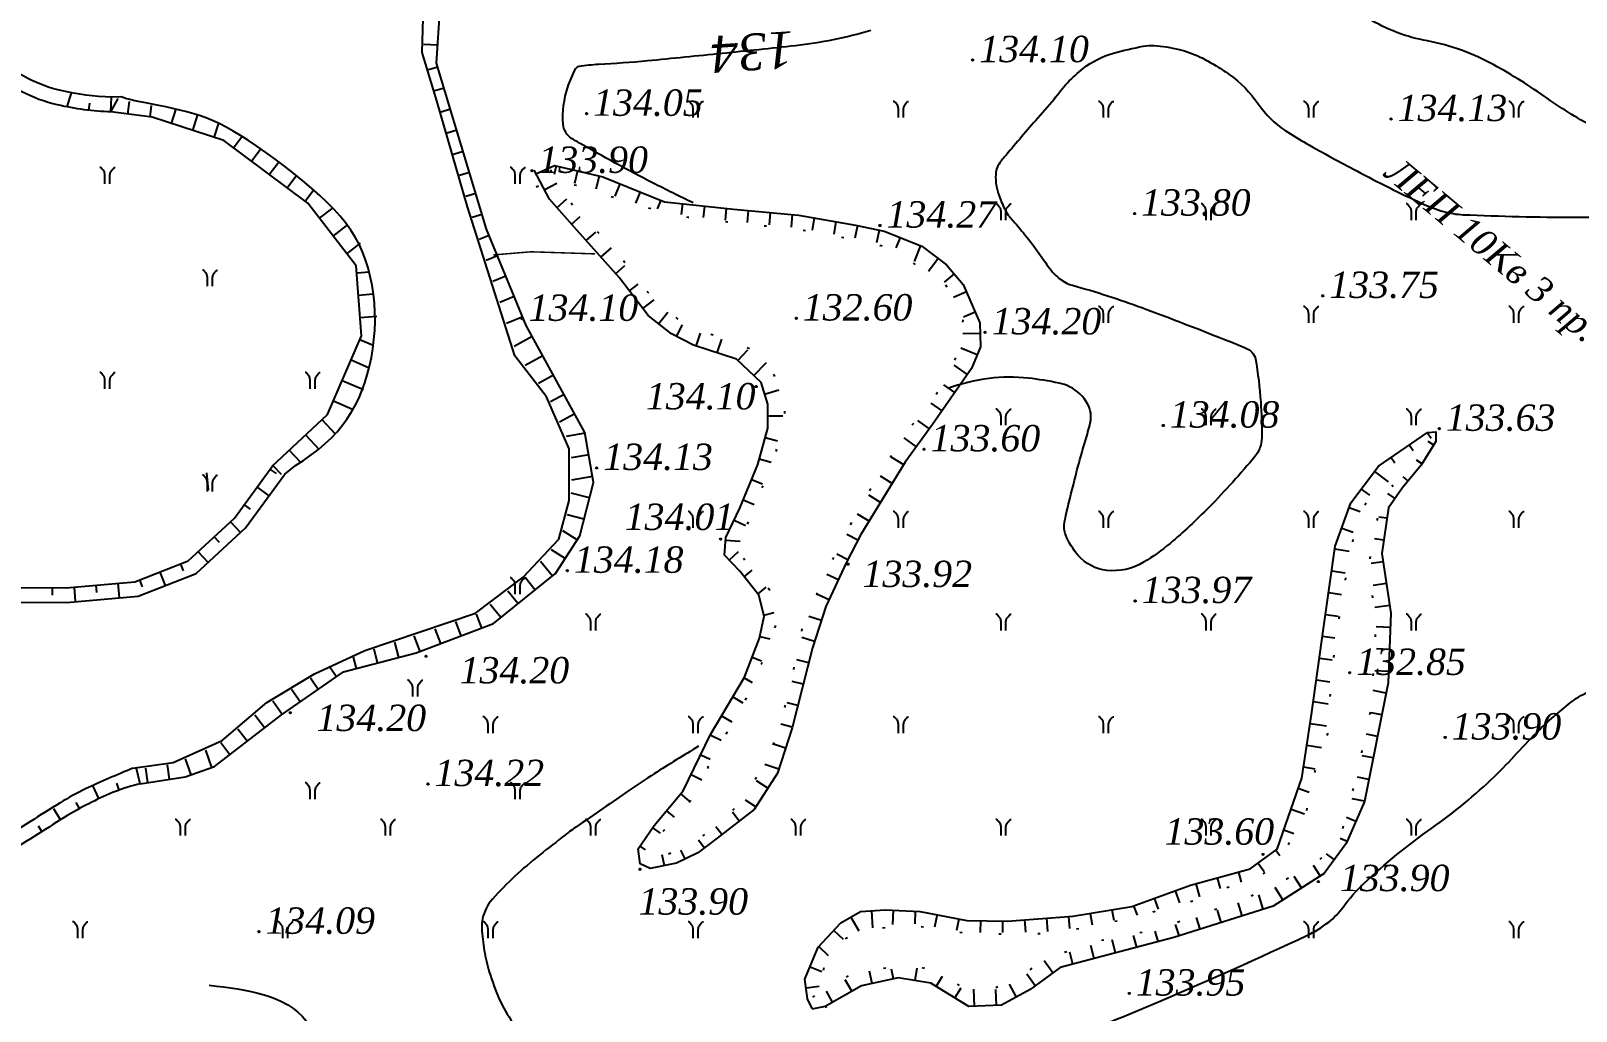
# Model space of a CAD drawing. Header units: millimetres. Extents: x 1400 to 7029, y -1119 to 1612.
# Drawn here: x 3256.3 to 3319.6, y 1489.8 to 1529.9 of the extents above; entities that cross this region are included whole.
import ezdxf
from ezdxf.enums import TextEntityAlignment as Align

# ---------------------------------------------------------------- set-up
doc = ezdxf.new("R2010")
doc.units = ezdxf.units.MM
doc.linetypes.add('ADOT1', pattern=[1.6, 0.1, -1.5])
doc.layers.add('00_Північ', color=7, linetype='Continuous')
doc.layers.add('01_Північ', color=7, linetype='Continuous')
doc.styles.add('grad', font='timesi.ttf')
doc.styles.add('universw', font='timesi.ttf', dxfattribs={"oblique": 10})

# ---------------------------------------------------------------- blocks, each defined once
blk = doc.blocks.new('403')
at = {"color": 0, "linetype": 'Continuous'}
for p, q in [((-0.45, 1.11), (-0.52, 1.11)), ((-0.38, 1.02), (-0.45, 1.11)), ((0.38, 1.02), (0.45, 1.11)), ((0.45, 1.11), (0.52, 1.11)), ((-0.31, 0.94), (-0.38, 1.02)), ((-0.21, 0.81), (-0.31, 0.94)), ((-0.17, 0.59), (-0.21, 0.81)), ((-0.17, 0), (-0.17, 0.59)), ((0.17, 0.59), (0.21, 0.81)), ((0.17, 0), (0.17, 0.59)), ((0.21, 0.81), (0.31, 0.94)), ((0.31, 0.94), (0.38, 1.02))]:
    blk.add_line(p, q, dxfattribs=at)

msp = doc.modelspace()

# ---------------------------------------------------------------- linework, layer by layer
at = {"layer": '00_Північ', "linetype": 'Continuous'}
for p, q in [((3257.8014, 1526.8209), (3257.9788, 1527.3979)), ((3265.5777, 1511.2561), (3266.0617, 1510.9015)), ((3264.4818, 1509.8327), (3264.8903, 1509.3932)), ((3263.1635, 1508.6071), (3263.572, 1508.1676)), ((3261.5962, 1507.7784), (3261.8141, 1507.2193)), ((3258.081, 1507.1628), (3258.1323, 1506.565)), ((3259.8744, 1507.3168), (3259.9257, 1506.719)), ((3259.1019, 1498.5009), (3258.8457, 1499.0324)), ((3257.5275, 1497.6312), (3257.2493, 1498.0769))]:
    msp.add_line(p, q, dxfattribs=at)
at = {"layer": '00_Північ', "color": 250, "linetype": 'Continuous'}
for p, q in [((3256.9278, 1527.0348), (3256.9379, 1527.0668)), ((3258.6907, 1526.6841), (3258.725, 1526.9821)), ((3259.5879, 1526.6159), (3259.6104, 1527.2155)), ((3266.1095, 1511.9822), (3266.3515, 1511.8049)), ((3265.0458, 1510.5301), (3265.2879, 1510.3528)), ((3263.8226, 1509.2199), (3264.0269, 1509.0001)), ((3262.4347, 1508.1052), (3262.5437, 1507.8257)), ((3257.1822, 1507.1356), (3257.1817, 1506.8356)), ((3258.9777, 1507.2398), (3259.0033, 1506.9409)), ((3260.7576, 1507.4515), (3260.8666, 1507.172)), ((3260.7931, 1499.1077), (3260.6255, 1499.7934)), ((3259.9316, 1498.8486), (3259.8285, 1499.1361)), ((3258.2997, 1498.0932), (3258.1677, 1498.3347)), ((3256.7657, 1497.152), (3256.6227, 1497.3775))]:
    msp.add_line(p, q, dxfattribs=at)
at = {"layer": '00_Північ', "color": 5, "linetype": 'Continuous', "flags": 128}
for points in [[(3259.6104, 1527.2155, -0.0469755), (3257.5433, 1527.4886, -0.0648831), (3256.1938, 1527.9886, -0.0026147), (3255.3915, 1528.4161, -0.0032531), (3254.7532, 1528.766, -0.0200729), (3253.8235, 1529.3335, 0.0045098), (3251.9347, 1530.6165, -0.0144974)], [(3260.4947, 1499.7416, 0.0157697), (3258.5528, 1498.8953, 0.0281924), (3257.5117, 1498.3281, 0.0028383), (3256.2764, 1497.552, -0.0028847), (3255.0608, 1496.7885, -0.0128241), (3254.1187, 1496.2372, -0.0072823), (3252.4221, 1495.334)]]:
    msp.add_lwpolyline(points, format="xyb", dxfattribs=at)
at = {"layer": '00_Північ', "linetype": 'Continuous', "flags": 128}
for points in [[(3259.5879, 1526.6159, -0.0469755), (3257.4093, 1526.9038, -0.0648831), (3255.9144, 1527.4576, -0.0026147), (3255.1066, 1527.8881, -0.0032531), (3254.4614, 1528.2417, -0.0200729), (3253.4905, 1528.8344, -0.0144974), (3252.2064, 1529.7456)], [(3260.7931, 1499.1077, 0.0619755), (3258.8097, 1498.3531, 0.0281924), (3257.828, 1497.8182, 0.0028383), (3256.5984, 1497.0457, -0.0028847), (3255.377, 1496.2785, -0.0128241), (3254.4083, 1495.7117, -0.005504), (3253.1168, 1495.0182, -0.0072823)]]:
    msp.add_lwpolyline(points, format="xyb", dxfattribs=at)
msp.add_lwpolyline([(3249.0946, 1507.4581), (3253.1071, 1507.1424), (3257.7529, 1507.1346), (3260.5639, 1507.376), (3262.76, 1508.232), (3264.6486, 1509.9877), (3266.2261, 1512.1414)], dxfattribs=at)
at = {"layer": '00_Північ', "color": 5, "linetype": 'Continuous', "flags": 128}
msp.add_lwpolyline([(3249.026, 1507.1661), (3253.083, 1506.5425), (3257.7781, 1506.5345), (3260.7013, 1506.7856), (3263.0846, 1507.7145), (3265.0989, 1509.5871), (3266.7102, 1511.7868)], dxfattribs=at)
at = {"layer": '01_Північ', "color": 250, "linetype": 'Continuous'}
for p, q in [((3272.9738, 1529.3456), (3272.4068, 1529.3818)), ((3272.9774, 1528.4533), (3272.5948, 1528.3381)), ((3273.2372, 1527.5903), (3272.854, 1527.475)), ((3259.5879, 1526.6159), (3259.8834, 1527.1729)), ((3260.2903, 1526.5243), (3260.3581, 1527.0446)), ((3261.1979, 1526.406), (3261.2595, 1526.8788)), ((3262.0715, 1526.1371), (3262.2533, 1526.6967)), ((3273.4969, 1526.7273), (3273.1092, 1526.6107)), ((3262.942, 1525.8544), (3263.1547, 1526.5092)), ((3263.8125, 1525.5716), (3263.9911, 1526.1215)), ((3273.7566, 1525.8644), (3273.3609, 1525.7453)), ((3265.3428, 1524.5984), (3265.7026, 1525.0818)), ((3274.0163, 1525.0014), (3273.6127, 1524.88)), ((3266.0771, 1524.052), (3266.4352, 1524.5331)), ((3274.276, 1524.1385), (3273.8645, 1524.0146)), ((3266.8113, 1523.5055), (3267.1677, 1523.9844)), ((3267.5455, 1522.959), (3267.9003, 1523.4357)), ((3274.5358, 1523.2755), (3274.1162, 1523.1493)), ((3268.1307, 1522.2608), (3268.6842, 1522.6881)), ((3274.7955, 1522.4126), (3274.3789, 1522.2872)), ((3268.6899, 1521.5363), (3269.2493, 1521.968)), ((3275.0806, 1521.5587), (3274.6669, 1521.3887)), ((3269.2492, 1520.8117), (3269.8143, 1521.2479)), ((3275.4232, 1520.7251), (3274.9486, 1520.5301)), ((3269.6558, 1520.0285), (3270.1816, 1520.069)), ((3275.7657, 1519.8916), (3275.2302, 1519.6715)), ((3269.726, 1519.1159), (3270.3279, 1519.1623)), ((3276.1083, 1519.058), (3275.5119, 1518.8129)), ((3269.7963, 1518.2034), (3270.4742, 1518.2555)), ((3276.4508, 1518.2245), (3275.7935, 1517.9543)), ((3269.7885, 1517.3038), (3270.3319, 1517.0691)), ((3276.8452, 1517.4157), (3276.1081, 1517.0113)), ((3269.4255, 1516.4636), (3270.134, 1516.1575)), ((3277.2787, 1516.6256), (3276.5556, 1516.2288)), ((3277.7122, 1515.8355), (3277.0989, 1515.499)), ((3269.0625, 1515.6234), (3269.9361, 1515.246)), ((3268.6994, 1514.7832), (3269.4851, 1514.4438)), ((3278.1457, 1515.0455), (3277.5906, 1514.7409)), ((3268.2319, 1514.0166), (3268.7929, 1513.4166)), ((3278.5792, 1514.2554), (3277.96, 1513.9156)), ((3267.5633, 1513.3916), (3268.1237, 1512.7921)), ((3279.0028, 1513.4618), (3278.2246, 1513.3276)), ((3266.8947, 1512.7665), (3267.3409, 1512.2893)), ((3266.2261, 1512.1414), (3266.558, 1511.7864)), ((3279.156, 1512.5738), (3278.4304, 1512.4486)), ((3279.3092, 1511.6857), (3278.4457, 1511.5367)), ((3279.185, 1510.809), (3278.4333, 1511.0031)), ((3278.9597, 1509.9364), (3278.275, 1510.1132)), ((3278.6755, 1509.0894), (3278.096, 1509.4584)), ((3278.1915, 1508.3292), (3277.6269, 1508.6887)), ((3277.6668, 1507.6055), (3277.1853, 1508.2036)), ((3276.2629, 1506.4752), (3275.8413, 1506.9989)), ((3276.9648, 1507.0403), (3276.5534, 1507.5513)), ((3275.5609, 1505.91), (3275.1229, 1506.454)), ((3273.9357, 1505.1667), (3273.7155, 1505.7499)), ((3274.7788, 1505.4851), (3274.5654, 1506.0504)), ((3272.2495, 1504.5301), (3272.0096, 1505.1655)), ((3273.0926, 1504.8484), (3272.8626, 1505.4577)), ((3270.5116, 1504.0559), (3270.364, 1504.6194)), ((3271.3834, 1504.2841), (3271.2213, 1504.9032)), ((3268.8209, 1503.4844), (3268.5681, 1503.8487)), ((3269.6397, 1503.8277), (3269.5197, 1504.2861)), ((3268.0805, 1502.9706), (3267.7597, 1503.4328)), ((3267.3402, 1502.4567), (3266.9885, 1502.9634)), ((3265.8846, 1501.3946), (3265.4817, 1501.9187)), ((3266.5998, 1501.9429), (3266.2174, 1502.4939)), ((3265.1702, 1500.8454), (3264.7921, 1501.3372)), ((3264.4557, 1500.2961), (3264.0848, 1500.7785)), ((3262.8751, 1499.477), (3262.647, 1500.1239)), ((3263.725, 1499.7768), (3263.4747, 1500.4863)), ((3261.1056, 1499.1557), (3261.0143, 1499.7496)), ((3261.9963, 1499.2927), (3261.906, 1499.88))]:
    msp.add_line(p, q, dxfattribs=at)
at = {"layer": '01_Північ', "color": 32, "linetype": 'Continuous'}
for p, q in [((3277.8161, 1524.4047), (3277.735, 1524.0585)), ((3278.6966, 1524.1984), (3278.577, 1523.6878)), ((3277.336, 1523.4328), (3277.8485, 1523.7009)), ((3279.5772, 1523.9922), (3279.4514, 1523.4552)), ((3280.4233, 1523.6769), (3280.219, 1523.169)), ((3277.8486, 1522.6962), (3278.2529, 1523.0577)), ((3281.2624, 1523.3395), (3281.0753, 1522.8744)), ((3282.1014, 1523.002), (3281.9598, 1522.6497)), ((3282.9897, 1522.861), (3282.9421, 1522.4225)), ((3278.4514, 1522.022), (3278.8019, 1522.3353)), ((3283.8888, 1522.7634), (3283.8374, 1522.29)), ((3284.7879, 1522.6657), (3284.7362, 1522.1894)), ((3285.688, 1522.5773), (3285.6426, 1522.0889)), ((3286.5885, 1522.4936), (3286.5418, 1521.9918)), ((3287.489, 1522.4099), (3287.4411, 1521.8946)), ((3288.383, 1522.2764), (3288.2963, 1521.7694)), ((3279.0528, 1521.3465), (3279.4456, 1521.6953)), ((3289.2744, 1522.124), (3289.186, 1521.607)), ((3290.1653, 1521.9683), (3290.0558, 1521.4479)), ((3291.0503, 1521.782), (3290.939, 1521.2531)), ((3279.6532, 1520.6702), (3280.0881, 1521.0563)), ((3291.9002, 1521.4799), (3291.7318, 1521.0586)), ((3292.74, 1521.1441), (3292.477, 1520.4863)), ((3280.2537, 1519.9938), (3280.6363, 1520.3335)), ((3293.468, 1520.6106), (3293.0707, 1520.0858)), ((3294.1164, 1519.988), (3293.708, 1519.6421)), ((3280.8177, 1519.2874), (3281.1772, 1519.565)), ((3294.6169, 1519.2457), (3294.0934, 1519.0197)), ((3281.3705, 1518.5716), (3281.8275, 1518.9246)), ((3282.0158, 1517.9467), (3282.3902, 1518.415)), ((3294.9753, 1518.4153), (3294.494, 1518.2076)), ((3282.7471, 1517.4205), (3282.9957, 1517.9033)), ((3283.5591, 1517.0256), (3283.7322, 1517.5615)), ((3284.4198, 1516.7477), (3284.6021, 1517.3123)), ((3295.1751, 1517.5496), (3294.4673, 1517.5275)), ((3285.2625, 1516.4396), (3285.673, 1516.8737)), ((3295.0574, 1516.6724), (3294.3882, 1516.9494)), ((3285.9197, 1515.8182), (3286.427, 1516.3548)), ((3294.6563, 1515.8669), (3294.1121, 1516.2465)), ((3286.3566, 1515.0607), (3286.9366, 1515.2365)), ((3294.1389, 1515.1251), (3293.6875, 1515.4399)), ((3293.6215, 1514.3834), (3293.1777, 1514.6929)), ((3286.4819, 1514.1748), (3287.1063, 1514.1748)), ((3293.1015, 1513.6434), (3292.6274, 1513.985)), ((3313.4993, 1513.4823), (3313.6516, 1513.2593)), ((3286.3768, 1513.2845), (3286.8842, 1513.146)), ((3292.5728, 1512.9096), (3292.071, 1513.2712)), ((3312.7546, 1512.9736), (3312.9069, 1512.7507)), ((3313.7503, 1512.9783), (3313.5209, 1513.1207)), ((3286.1387, 1512.412), (3286.624, 1512.2796)), ((3292.0515, 1512.1709), (3291.5682, 1512.4681)), ((3312.0098, 1512.465), (3312.1621, 1512.2421)), ((3313.2745, 1512.2122), (3313.0451, 1512.3546)), ((3263.5073, 1511.8439), (3263.5774, 1511.1255)), ((3285.8223, 1511.5663), (3286.2641, 1511.3837)), ((3291.5778, 1511.4005), (3291.0953, 1511.6973)), ((3311.3271, 1511.8914), (3311.8866, 1511.4683)), ((3312.7101, 1511.5095), (3312.5016, 1511.681)), ((3291.1041, 1510.6301), (3290.6223, 1510.9264)), ((3310.7832, 1511.1719), (3311.1178, 1510.919)), ((3312.1667, 1510.7905), (3311.873, 1510.9986)), ((3285.4768, 1510.7305), (3285.9242, 1510.5456)), ((3290.6303, 1509.8597), (3290.1585, 1510.1499)), ((3310.2915, 1510.4243), (3310.7443, 1510.2619)), ((3285.105, 1509.9064), (3285.5797, 1509.6797)), ((3309.987, 1509.5754), (3310.4569, 1509.4069)), ((3311.8348, 1509.9791), (3311.4976, 1510.0273)), ((3284.7576, 1509.079), (3285.3483, 1509.0352)), ((3290.1745, 1509.0792), (3289.7237, 1509.3109)), ((3311.7072, 1509.0863), (3311.3319, 1509.14)), ((3284.911, 1508.2563), (3285.2881, 1508.6179)), ((3289.7612, 1508.2748), (3289.3118, 1508.5057)), ((3309.7057, 1508.7208), (3310.2946, 1508.6366)), ((3285.5183, 1507.5871), (3285.8474, 1507.8523)), ((3289.3756, 1507.4568), (3288.9035, 1507.6767)), ((3309.5781, 1507.828), (3310.13, 1507.7491)), ((3311.6804, 1508.194), (3311.1959, 1508.1209)), ((3286.0859, 1506.883), (3286.4216, 1507.1536)), ((3311.8149, 1507.3022), (3311.2671, 1507.2196)), ((3288.9938, 1506.637), (3288.5423, 1506.8472)), ((3309.4505, 1506.9352), (3309.9808, 1506.8594)), ((3311.9493, 1506.4104), (3311.3384, 1506.3183)), ((3286.3294, 1506.0175), (3286.7491, 1506.1225)), ((3288.681, 1505.79), (3288.1631, 1505.9572)), ((3309.3229, 1506.0424), (3309.8331, 1505.9695)), ((3286.1658, 1505.1333), (3286.5651, 1505.0485)), ((3288.4032, 1504.9293), (3287.8755, 1505.0997)), ((3309.1966, 1505.1495), (3309.7078, 1505.0781)), ((3311.9729, 1505.5126), (3311.39, 1505.5362)), ((3311.9364, 1504.6115), (3311.4021, 1504.6331)), ((3285.8474, 1504.2877), (3286.2258, 1504.14)), ((3288.1631, 1504.0578), (3287.6778, 1504.1822)), ((3309.072, 1504.2563), (3309.5944, 1504.1834)), ((3285.5153, 1503.4468), (3285.8435, 1503.252)), ((3287.9385, 1503.1817), (3287.4885, 1503.2971)), ((3308.9473, 1503.3631), (3309.5036, 1503.2854)), ((3311.8999, 1503.7104), (3311.339, 1503.7331)), ((3285.0538, 1502.669), (3285.4631, 1502.4261)), ((3311.7969, 1502.8171), (3311.2755, 1502.9203)), ((3287.714, 1502.3056), (3287.2822, 1502.4163)), ((3308.8227, 1502.4699), (3309.4274, 1502.3855)), ((3311.6218, 1501.9324), (3311.1899, 1502.0179)), ((3284.5923, 1501.8912), (3285.0087, 1501.6441)), ((3287.4894, 1501.4295), (3287.0177, 1501.5504)), ((3308.6929, 1501.5774), (3309.363, 1501.4743)), ((3284.1324, 1501.1126), (3284.5755, 1500.8987)), ((3287.2132, 1500.5684), (3286.7574, 1500.716)), ((3308.5557, 1500.6861), (3309.154, 1500.594)), ((3311.4467, 1501.0477), (3311.0023, 1501.1357)), ((3283.7393, 1500.2981), (3284.1267, 1500.1111)), ((3311.2716, 1500.163), (3310.8148, 1500.2535)), ((3283.3462, 1499.4836), (3283.7914, 1499.2687)), ((3286.9346, 1499.708), (3286.3679, 1499.8914)), ((3308.4184, 1499.7947), (3308.8767, 1499.7242)), ((3286.4881, 1498.9266), (3286.018, 1499.226)), ((3308.2052, 1498.9222), (3308.6454, 1498.7703)), ((3311.0965, 1499.2783), (3310.6273, 1499.3712)), ((3282.9173, 1498.6923), (3283.2501, 1498.4117)), ((3286.0024, 1498.1638), (3285.5726, 1498.4374)), ((3310.9214, 1498.3937), (3310.4055, 1498.4958)), ((3282.3344, 1498.0008), (3282.6495, 1497.7352)), ((3285.319, 1497.5819), (3285.0429, 1497.9417)), ((3307.9111, 1498.0696), (3308.4625, 1497.8794)), ((3310.5632, 1497.5664), (3310.184, 1497.7324)), ((3281.7608, 1497.3022), (3282.0753, 1497.0864)), ((3284.6016, 1497.0313), (3284.3638, 1497.3411)), ((3307.617, 1497.2171), (3308.024, 1497.0767)), ((3310.2016, 1496.7402), (3309.9251, 1496.8613)), ((3281.2491, 1496.5564), (3281.4718, 1496.4037)), ((3283.1047, 1496.028), (3282.9244, 1496.3888)), ((3283.8817, 1496.4837), (3283.6478, 1496.7923)), ((3307.2909, 1496.3882), (3307.4536, 1496.1644)), ((3309.6809, 1496.0062), (3309.366, 1496.239)), ((3282.2518, 1495.7517), (3282.1614, 1496.204)), ((3306.5614, 1495.858), (3306.8112, 1495.5143)), ((3309.0965, 1495.3325), (3308.8258, 1495.7551)), ((3304.0135, 1495.0151), (3304.1593, 1494.4829)), ((3304.8834, 1495.2533), (3305.0039, 1494.8132)), ((3305.7532, 1495.4915), (3305.8662, 1495.0788)), ((3308.3371, 1494.846), (3308.0414, 1495.3077)), ((3302.3116, 1494.4195), (3302.4715, 1493.9766)), ((3303.1599, 1494.7257), (3303.3397, 1494.2276)), ((3306.7712, 1493.9738), (3306.5865, 1494.559)), ((3307.5778, 1494.3595), (3307.257, 1494.8602)), ((3290.7253, 1493.9115), (3290.7717, 1493.215)), ((3291.6255, 1493.933), (3291.5983, 1493.3471)), ((3292.5264, 1493.8911), (3292.5023, 1493.3712)), ((3293.4153, 1493.7485), (3293.3165, 1493.2361)), ((3299.6881, 1493.801), (3299.7663, 1493.3361)), ((3300.5774, 1493.9506), (3300.6502, 1493.5178)), ((3301.4633, 1494.1134), (3301.6033, 1493.7255)), ((3305.0511, 1493.4309), (3304.8949, 1493.9258)), ((3305.9112, 1493.7024), (3305.7419, 1494.2387)), ((3289.1857, 1493.0995), (3289.5726, 1492.7381)), ((3289.8867, 1493.6515), (3290.2157, 1493.0873)), ((3294.3008, 1493.5777), (3294.2079, 1493.096)), ((3295.1965, 1493.503), (3295.1867, 1493.0108)), ((3296.0982, 1493.485), (3296.0888, 1493.0168)), ((3296.9981, 1493.5331), (3297.0358, 1493.0297)), ((3297.8974, 1493.6005), (3297.9381, 1493.0571)), ((3298.7967, 1493.6679), (3298.8335, 1493.1768)), ((3302.4622, 1492.6471), (3302.3497, 1493.0728)), ((3303.3311, 1492.8881), (3303.1851, 1493.3505)), ((3304.1911, 1493.1595), (3304.04, 1493.6382)), ((3288.5701, 1492.4403), (3288.9632, 1492.0733)), ((3299.8464, 1491.956), (3299.7068, 1492.4841)), ((3300.7183, 1492.1864), (3300.5798, 1492.7108)), ((3301.5903, 1492.4167), (3301.4648, 1492.8916)), ((3298.162, 1491.3712), (3297.8024, 1491.8581)), ((3298.9745, 1491.7256), (3298.8468, 1492.2087)), ((3288.2157, 1491.6137), (3288.6944, 1491.4172)), ((3290.753, 1490.9316), (3290.6461, 1491.4307)), ((3291.6348, 1491.1205), (3291.5499, 1491.5173)), ((3292.5235, 1491.0494), (3292.6036, 1491.5504)), ((3293.3789, 1490.8126), (3293.6358, 1491.2268)), ((3297.4366, 1490.8353), (3297.0852, 1491.3111)), ((3288.0521, 1490.7556), (3288.5882, 1490.8227)), ((3289.139, 1490.1619), (3288.8835, 1490.6093)), ((3289.9222, 1490.6092), (3289.6505, 1491.0849)), ((3294.1452, 1490.3372), (3294.4037, 1490.7539)), ((3294.9466, 1489.9945), (3294.9185, 1490.6967)), ((3295.8477, 1490.0305), (3295.8215, 1490.6856)), ((3296.6641, 1490.3735), (3296.3782, 1490.8979))]:
    msp.add_line(p, q, dxfattribs=at)
at = {"layer": '01_Північ', "color": 250, "linetype": 'Continuous', "flags": 128}
for points in [[(3260.7931, 1499.1077), (3262.6276, 1499.3897), (3263.8271, 1499.8128), (3266.5789, 1501.9284), (3269.1191, 1503.6914), (3272.0825, 1504.4671), (3275.2577, 1505.6659), (3277.7978, 1507.7109), (3278.7856, 1509.2623), (3279.3501, 1511.4484), (3278.9973, 1513.4934), (3276.5983, 1517.8656), (3274.9754, 1521.8146), (3272.9274, 1528.6195), (3273.1391, 1531.9338), (3276.8081, 1539.6909), (3283.5818, 1547.73), (3289.8806, 1554.954), (3294.1847, 1560.8071), (3297.5034, 1565.119)], [(3266.1875, 1512.1052), (3268.4606, 1514.2305), (3269.8539, 1517.4551), (3269.6339, 1520.3133), (3267.654, 1522.8783), (3264.2076, 1525.4433), (3261.2745, 1526.396), (3259.5879, 1526.6159)]]:
    msp.add_lwpolyline(points, dxfattribs=at)
at = {"layer": '01_Північ', "color": 30}
for points in [[(3320.4014, 1525.9381, -0.0305419), (3318.4021, 1527.1742, 0.0277629), (3316.2106, 1528.546, 0.0796577), (3313.4925, 1529.5221, -0.0889425), (3311.071, 1530.4426, -0.0440819), (3310.0719, 1531.1692, 0.0253103), (3308.3826, 1532.4973, 0.0401274), (3306.8645, 1533.3979, 0.0276656), (3304.5081, 1534.3939)], [(3283.4256, 1522.8939, -0.0065275), (3281.7712, 1523.7138, -0.0069535), (3280.2393, 1524.525, -0.0033174), (3278.7746, 1525.3396, -0.0147472), (3278.4519, 1525.5347, -0.235099), (3278.1085, 1526.113, -0.0988676), (3278.2964, 1527.6318, -0.0448747), (3278.6253, 1528.3887, -0.2310301), (3278.7627, 1528.4862, -0.0279756), (3279.56, 1528.5719, 0.0111766), (3281.5605, 1528.7192, 0.0015733), (3284.6197, 1529.0231, 0.0016019), (3287.6223, 1529.3406, 0.046151), (3290.6991, 1529.9668, 0.1211852)], [(3298.2089, 1527.1259, -0.0771092), (3299.3993, 1528.3942, -0.0972511), (3300.6337, 1529.0201, -0.0218196), (3301.8556, 1529.3085, -0.0625461), (3302.2942, 1529.3362, -0.0458078), (3303.3317, 1529.1759, -0.0525541), (3304.1919, 1528.8621, -0.0213284), (3304.772, 1528.547, -0.0194463), (3305.3779, 1528.1508, -0.0878612), (3306.5671, 1526.9429, 0.0964237), (3307.671, 1525.8591, 0.0170006), (3308.5431, 1525.3244, 0.0074261), (3310.5966, 1524.1995, 0.012469), (3313.2784, 1522.8663, 0.0399901), (3314.1548, 1522.54, 0.0581833), (3314.962, 1522.4095, 0.0103747), (3319.5316, 1522.3029, 0.010631), (3322.3099, 1522.3549, 0.0250478)], [(3298.2089, 1527.1259, 0.0021633), (3297.4469, 1526.2577, 0.0025178), (3296.7992, 1525.5057, 0.0008542), (3296.1755, 1524.7716, 0.0034783), (3296.0239, 1524.59, 0.1610299), (3295.8177, 1524.0571, 0.1022428), (3295.9535, 1523.1811, 0.0265825), (3296.2132, 1522.5848, 0.0582522), (3296.3763, 1522.3358, 0.0048009), (3296.5282, 1522.1578, -0.0027023), (3296.7992, 1521.8427, -0.0297894), (3297.9167, 1520.3588, 0.0738972), (3298.4203, 1519.7999, 0.1055942), (3298.9624, 1519.5181, -0.0213829), (3301.8034, 1518.6024, -0.007783), (3306.0036, 1516.9728, -0.0955141), (3306.3143, 1516.7709, -0.1596819), (3306.4545, 1516.5064, -0.0260465), (3306.6667, 1514.7281, -0.0166684), (3306.7124, 1513.3579, -0.0582674), (3306.6667, 1512.9671, -0.1160698), (3306.4453, 1512.5246, -0.0200828), (3304.5522, 1510.4312, -0.0239659), (3302.9539, 1508.9495, -0.0393781), (3301.8739, 1508.177, -0.1631756), (3300.3698, 1507.8428, -0.1914759), (3299.1956, 1508.4588, -0.0777835), (3298.6823, 1509.2886, -0.1509718), (3298.6318, 1509.7972, -0.0093328), (3298.8034, 1510.5672, -0.0045922), (3299.1956, 1512.1218, -0.0102438), (3299.4902, 1513.1587, 0.0147076), (3299.689, 1513.8828, 0.1917682), (3299.5783, 1514.6659, 0.1476345), (3298.8432, 1515.3621, 0.0650469), (3298.4138, 1515.5117, 0.0230552), (3297.1516, 1515.7143, 0.0600668), (3295.546, 1515.7032, 0.0548944), (3293.839, 1515.2917)], [(3298.4242, 1488.5052, 0.0047523), (3302.5816, 1490.2257, 0.0091386), (3308.5537, 1492.8938, 0.0569595), (3309.45, 1493.4461, 0.0685233), (3310.0423, 1494.0595, -0.0454187), (3310.8901, 1495.0225, -0.0370929), (3313.6736, 1497.2918, 0.0400573), (3316.2392, 1499.4089, 0.016571), (3317.1606, 1500.3636, -0.0164085), (3318.0908, 1501.328, -0.0292166), (3319.4297, 1502.484, -0.0622739), (3320.1481, 1502.9044, -0.0480898)], [(3283.6542, 1500.6435, 0.0054959), (3281.8289, 1499.5146, 0.0099715), (3280.8425, 1498.8615, 0.0004861), (3278.6289, 1497.3284, 0.0041885), (3278.3737, 1497.1481, 0.0093234), (3278.2019, 1497.0196, 0.001482), (3277.1393, 1496.1885, 0.0435068), (3275.2088, 1494.3769, 0.13163), (3274.8076, 1493.5841, 0.0649124), (3274.7775, 1493.1936, 0.0276191), (3274.8762, 1492.2818, 0.0345192), (3275.0845, 1491.4007, 0.0264825), (3275.4934, 1490.2942, 0.1201632), (3276.8181, 1488.5378, 0.1449112)]]:
    msp.add_lwpolyline(points, format="xyb", dxfattribs=at)
at = {"layer": '01_Північ', "color": 5, "flags": 128}
msp.add_lwpolyline([(3260.4947, 1499.7416), (3262.1417, 1499.981), (3264.148, 1500.8788), (3265.9746, 1502.4351), (3267.9211, 1503.6023), (3269.9873, 1504.56), (3274.5168, 1506.0945), (3276.4632, 1507.561), (3277.9305, 1509.1172), (3278.3498, 1510.7034), (3278.3498, 1512.8282), (3277.4215, 1514.9531), (3276.1338, 1516.6291), (3274.1886, 1522.7246), (3272.9309, 1527.0641), (3272.3332, 1529.055), (3272.423, 1531.8682)], dxfattribs=at)
at = {"layer": '01_Північ', "color": 5}
msp.add_lwpolyline([(3266.7102, 1511.7868), (3267.1514, 1512.1434), (3267.4771, 1512.3505), (3267.7898, 1512.5696), (3268.0861, 1512.798), (3268.3629, 1513.0335), (3268.6174, 1513.2742), (3268.8504, 1513.5208), (3269.063, 1513.7745), (3269.2566, 1514.0366), (3269.4324, 1514.3085), (3269.5917, 1514.5914), (3269.7358, 1514.8866), (3269.8661, 1515.1955), (3269.9834, 1515.5186), (3270.0876, 1515.8548), (3270.178, 1516.2022), (3270.2541, 1516.5589), (3270.3153, 1516.923), (3270.3611, 1517.2927), (3270.3908, 1517.6661), (3270.4038, 1518.0414), (3270.3998, 1518.4167), (3270.3786, 1518.7901), (3270.3402, 1519.1598), (3270.2847, 1519.5239), (3270.2119, 1519.8806), (3270.122, 1520.228), (3270.0148, 1520.5642), (3269.8905, 1520.8874), (3269.7488, 1521.1965), (3269.5882, 1521.4937), (3269.4074, 1521.782), (3269.2046, 1522.0645), (3268.9784, 1522.3441), (3268.727, 1522.6239), (3268.4491, 1522.9068), (3268.1429, 1523.1959), (3267.8083, 1523.4928), (3267.451, 1523.7944), (3267.078, 1524.0959), (3266.6962, 1524.3929), (3266.3127, 1524.6807), (3265.9344, 1524.9547), (3265.5685, 1525.2105), (3265.222, 1525.4433), (3264.8998, 1525.6499), (3264.5993, 1525.8315), (3264.3156, 1525.9908), (3264.0441, 1526.1304), (3263.7801, 1526.2528), (3263.5188, 1526.3605), (3263.2555, 1526.4563), (3262.9855, 1526.5426), (3262.7055, 1526.6217), (3262.4183, 1526.6945), (3262.1283, 1526.7616), (3261.8397, 1526.8235), (3261.5569, 1526.8809), (3261.284, 1526.9342), (3261.0255, 1526.9841), (3260.7856, 1527.0312), (3260.5675, 1527.0764), (3260.3699, 1527.1224), (3260.1903, 1527.1725), (3260.0264, 1527.2297), (3259.6104, 1527.2155)], dxfattribs=at)
at = {"layer": '01_Північ', "color": 250, "linetype": 'Continuous'}
msp.add_lwpolyline([(3264.6086, 1525.1449), (3264.9701, 1525.6305)], dxfattribs=at)
at = {"layer": '01_Північ', "color": 32, "linetype": 'ADOT1', "flags": 128}
for points in [[(3276.9983, 1523.5553), (3277.732, 1523.7725), (3279.0092, 1523.5553), (3280.8298, 1522.8763), (3283.2211, 1522.306), (3285.6395, 1522.0344), (3287.8677, 1521.79), (3290.2318, 1521.3555), (3291.7535, 1521.0024), (3292.2155, 1520.5679), (3293.7644, 1519.5359), (3294.4709, 1518.1237), (3294.2807, 1516.7386), (3293.4927, 1515.1906), (3291.9981, 1513.2896), (3290.1761, 1510.3191), (3288.9261, 1507.8748), (3287.8935, 1505.4849), (3287.2949, 1502.6237), (3286.6699, 1500.614), (3285.583, 1498.5229), (3284.5232, 1497.518), (3283.3548, 1496.6218), (3282.4037, 1496.2144), (3281.8874, 1496.2959), (3281.8602, 1496.5132), (3282.1048, 1497.0563), (3283.6808, 1498.8216), (3284.1428, 1500.0437), (3285.5286, 1502.4336), (3286.2352, 1504.036), (3286.833, 1505.6383), (3286.7497, 1506.7478), (3286.2543, 1507.4905), (3285.5873, 1508.1952), (3285.3015, 1508.7094), (3285.7017, 1509.8521), (3286.7497, 1512.4421), (3287.1703, 1513.9588), (3287.1893, 1514.7206), (3286.9416, 1515.4252), (3286.4652, 1516.4536), (3285.8364, 1516.8726), (3284.6711, 1517.3613), (3283.2692, 1517.7572), (3282.7816, 1518.1532), (3281.2883, 1519.4933), (3280.2522, 1520.9857), (3278.6065, 1522.6), (3277.2656, 1524.7625)], [(3288.883, 1489.9317), (3288.6282, 1490.9048), (3288.8649, 1491.8774), (3289.7066, 1492.7974), (3290.3378, 1493.0602), (3292.1262, 1493.3756), (3294.0199, 1493.0602), (3295.0719, 1492.9551), (3297.8335, 1492.9814), (3299.3326, 1493.1916), (3301.463, 1493.6385), (3303.9979, 1494.352), (3305.1026, 1494.7988), (3306.4965, 1495.2194), (3307.2329, 1495.7714), (3308.4977, 1497.7218), (3308.8133, 1499.3778), (3309.4194, 1501.1726), (3309.5246, 1502.8549), (3309.6824, 1504.4846), (3309.8928, 1505.9829), (3310.1821, 1507.6915), (3310.499, 1509.3576), (3310.8409, 1510.3828), (3311.3932, 1511.2765), (3311.9981, 1511.4342), (3312.1033, 1511.2239), (3311.7614, 1510.961), (3311.4458, 1509.9885), (3311.1302, 1508.2799), (3311.3665, 1504.9588), (3311.1561, 1502.0937), (3310.5326, 1499.1828), (3309.9063, 1496.8876), (3309.0204, 1495.9286), (3307.0022, 1494.7926), (3305.0713, 1494.0464), (3302.334, 1493.1191), (3300.107, 1492.6786), (3297.7641, 1491.9135), (3296.6738, 1491.0788), (3295.7459, 1490.7311), (3294.4236, 1490.8006), (3293.5344, 1491.3537), (3292.6761, 1491.6087), (3291.0058, 1491.5392), (3290.0315, 1491.4001), (3288.9413, 1490.7045), (3287.7118, 1490.0554)]]:
    msp.add_lwpolyline(points, dxfattribs=at)
at = {"layer": '01_Північ', "color": 32, "linetype": 'Continuous', "flags": 128}
for points in [[(3276.9845, 1524.0804), (3277.7547, 1524.4191), (3279.7265, 1523.9572), (3282.2528, 1522.9411), (3285.0872, 1522.6332), (3287.7367, 1522.3869), (3290.0782, 1521.9866), (3291.2489, 1521.7402), (3292.7893, 1521.1244), (3293.806, 1520.3547), (3294.4838, 1519.5541), (3295.1616, 1517.9837), (3295.1924, 1516.9984), (3294.8227, 1516.1055), (3293.2241, 1513.8137), (3292.115, 1512.2741), (3290.2973, 1509.3182), (3289.7119, 1508.1789), (3288.8656, 1506.3617), (3288.3221, 1504.6779), (3287.4797, 1501.3918), (3286.8819, 1499.5451), (3285.9308, 1498.0514), (3284.4091, 1496.8836), (3283.6211, 1496.2861), (3282.7515, 1495.8516), (3281.6646, 1495.6343), (3281.257, 1495.8244), (3281.1754, 1496.449), (3281.8276, 1497.3996), (3283.0273, 1498.8228), (3284.1414, 1501.1312), (3285.5272, 1503.4668), (3286.1522, 1505.0691), (3286.3424, 1505.9653), (3286.125, 1506.8344), (3285.337, 1507.8121), (3284.712, 1508.4639), (3284.7664, 1509.1971), (3285.337, 1510.3921), (3286.0743, 1512.1761), (3286.4819, 1513.6698), (3286.4819, 1514.6475), (3286.2101, 1515.5437), (3285.2047, 1516.4942), (3283.4384, 1517.0645), (3282.5417, 1517.5262), (3281.5906, 1518.2866), (3280.395, 1519.8346), (3278.6831, 1521.7629), (3277.5418, 1523.0393), (3276.9168, 1524.2342)], [(3288.309, 1489.9046), (3288.1083, 1490.3057), (3288.008, 1491.1079), (3288.5431, 1492.4114), (3289.4795, 1493.4141), (3290.2821, 1493.882), (3291.2853, 1493.9488), (3292.7234, 1493.882), (3294.6296, 1493.5143), (3296.3017, 1493.4809), (3298.977, 1493.6815), (3301.3917, 1494.0875), (3303.7995, 1494.9565), (3306.2408, 1495.625), (3307.3444, 1496.4271), (3308.3477, 1499.3349), (3308.749, 1501.9419), (3309.2543, 1505.5624), (3309.7225, 1508.8379), (3310.3579, 1510.6093), (3311.4949, 1512.1133), (3313.5014, 1513.4837), (3313.8359, 1513.5171), (3313.8359, 1513.116), (3313.2339, 1512.1468), (3312.4647, 1511.2109), (3311.8962, 1510.4088), (3311.6287, 1508.5371), (3311.9965, 1506.0972), (3311.8809, 1503.2415), (3310.9182, 1498.3773), (3310.1694, 1496.6668), (3309.2602, 1495.4374), (3307.1744, 1494.101), (3303.1096, 1492.8182), (3298.4565, 1491.5888), (3297.2264, 1490.6801), (3296.0498, 1490.0386), (3294.7127, 1489.9852), (3293.1617, 1490.9473), (3291.8246, 1491.1611), (3290.327, 1490.8404), (3288.8295, 1489.9852), (3288.2947, 1489.8783)]]:
    msp.add_lwpolyline(points, dxfattribs=at)
at = {"layer": '01_Північ', "color": 30, "const_width": 0.06}
msp.add_lwpolyline([(3279.4047, 1520.8042), (3276.7897, 1520.8899), (3275.2463, 1520.7613)], dxfattribs=at)
at = {"layer": '01_Північ', "color": 7}
for centre in [(3294.8766, 1528.7406, 40.23), (3279.066, 1526.5435, 40.215), (3312.0066, 1526.3271, 40.239), (3276.8259, 1524.2073, 40.17), (3301.5009, 1522.4562, 40.14), (3291.0793, 1521.9664, 40.281), (3309.2083, 1519.0861, 40.125), (3287.6524, 1518.1629, 40.209), (3295.3849, 1517.5938, 40.26), (3286.0098, 1515.3729, 40.23), (3302.6766, 1513.7765, 40.224), (3313.9773, 1513.6458, 40.089), (3292.8849, 1512.8049, 39.99), (3284.5514, 1509.1264, 40.203), (3289.7676, 1508.1, 40.176), (3301.5277, 1506.592, 40.191), (3310.3123, 1503.6508, 40.209), (3314.2198, 1501.0035, 40.17), (3272.5728, 1499.0984, 40.266), (3306.7643, 1496.2135, 40.08), (3281.2514, 1495.6037, 40.17), (3309.0276, 1495.1046, 40.17), (3265.6497, 1493.051, 40.227), (3301.2827, 1490.521, 40.185)]:
    msp.add_circle(centre, 0.03, dxfattribs=at)
at = {"layer": '01_Північ', "color": 250}
for centre in [(3276.4264, 1518.1491, 40.23), (3279.482, 1512.0414, 40.239), (3278.2799, 1507.8323, 40.254), (3272.4975, 1504.3306, 40.26), (3266.9331, 1502.0134, 40.26)]:
    msp.add_circle(centre, 0.03, dxfattribs=at)
at = {"layer": '01_Північ', "color": 30}
msp.add_spline([(3263.6195, 1490.8635), (3267.5855, 1489.3999), (3268.1957, 1488.0583), (3268.3177, 1484.8263), (3268.5008, 1484.0946), (3271.6126, 1482.631), (3278.5684, 1483.8506), (3280.826, 1485.3142), (3284.1208, 1485.3142), (3286.3174, 1484.8873), (3286.8665, 1481.7773), (3291.3207, 1476.3499), (3301.3273, 1469.9469)], degree=3, dxfattribs=at)

# ---------------------------------------------------------------- block references
at = {"layer": '01_Північ', "color": 7, "xscale": 0.6, "yscale": 0.6, "zscale": 0.6}
for p in [(3283.5367, 1526.3841), (3291.9367, 1526.3841), (3300.3367, 1526.3841), (3308.7367, 1526.3841), (3317.1367, 1526.3841), (3259.4496, 1523.677), (3276.2496, 1523.677), (3296.1367, 1522.1841), (3304.5367, 1522.1841), (3312.9367, 1522.1841), (3263.6496, 1519.477), (3300.3367, 1517.9841), (3308.7367, 1517.9841), (3317.1367, 1517.9841), (3259.4496, 1515.277), (3296.1367, 1513.7841), (3304.5367, 1513.7841), (3312.9367, 1513.7841), (3263.6496, 1511.077), (3283.5367, 1509.5841), (3291.9367, 1509.5841), (3300.3367, 1509.5841), (3308.7367, 1509.5841), (3317.1367, 1509.5841), (3279.3367, 1505.3841), (3296.1367, 1505.3841), (3304.5367, 1505.3841), (3312.9367, 1505.3841), (3275.1367, 1501.1841), (3283.5367, 1501.1841), (3291.9367, 1501.1841), (3300.3367, 1501.1841), (3317.1367, 1501.1841), (3267.8496, 1498.477), (3276.2496, 1498.477), (3262.5367, 1496.9841), (3270.9367, 1496.9841), (3279.3367, 1496.9841), (3287.7367, 1496.9841), (3296.1367, 1496.9841), (3304.5367, 1496.9841), (3312.9367, 1496.9841), (3258.3367, 1492.7841), (3266.7367, 1492.7841), (3275.1367, 1492.7841), (3283.5367, 1492.7841), (3308.7367, 1492.7841), (3317.1367, 1492.7841)]:
    msp.add_blockref('403', p, dxfattribs=at)
at = {"layer": '01_Північ', "color": 250, "xscale": 0.6, "yscale": 0.6, "zscale": 0.6}
for p in [(3267.8496, 1515.277), (3276.2496, 1506.877), (3272.0496, 1502.677)]:
    msp.add_blockref('403', p, dxfattribs=at)

# ---------------------------------------------------------------- texts
at = {"layer": '01_Північ', "color": 30, "style": 'grad'}
msp.add_text('134', height=1.5, rotation=183.619573, dxfattribs=at).set_placement((3285.8502, 1529.073), align=Align.MIDDLE)
at = {"layer": '01_Північ', "color": 7, "style": 'universw'}
for s, p in [('134.10', (3295.1452, 1528.6539, 40.23)), ('134.05', (3279.3346, 1526.4568, 40.215)), ('134.13', (3312.2751, 1526.2404, 40.239)), ('133.90', (3277.0944, 1524.1206, 40.17)), ('133.80', (3301.7694, 1522.3695, 40.14)), ('134.27', (3291.3478, 1521.8797, 40.281)), ('133.75', (3309.4769, 1518.9994, 40.125)), ('134.10', (3276.6949, 1518.0624, 40.23)), ('132.60', (3287.9209, 1518.0762, 40.209)), ('134.20', (3295.6534, 1517.5072, 40.26)), ('134.10', (3281.4964, 1514.4351, 40.23)), ('134.08', (3302.9451, 1513.6899, 40.224)), ('133.63', (3314.2458, 1513.5591, 40.089)), ('133.60', (3293.1534, 1512.7182, 39.99)), ('134.13', (3279.7505, 1511.9547, 40.239)), ('134.01', (3280.6276, 1509.498, 40.203)), ('134.18', (3278.5484, 1507.7457, 40.254)), ('133.92', (3290.3636, 1507.1622, 40.176)), ('133.97', (3301.7962, 1506.5053, 40.191)), ('132.85', (3310.5808, 1503.5641, 40.209)), ('134.20', (3273.868, 1503.216, 40.26)), ('134.20', (3268.0097, 1501.2659, 40.26)), ('133.90', (3314.4883, 1500.9169, 40.17)), ('134.22', (3272.8414, 1499.0117, 40.266)), ('133.60', (3302.7302, 1496.6131, 40.08)), ('133.90', (3309.9108, 1494.7108, 40.17)), ('133.90', (3281.1924, 1493.7493, 40.17)), ('134.09', (3265.9182, 1492.9643, 40.227)), ('133.95', (3301.5513, 1490.4343, 40.185))]:
    msp.add_text(s, height=1.08, dxfattribs=at).set_placement(p)
at = {"layer": '01_Північ', "color": 7, "style": 'grad'}
msp.add_text('ЛЕП 10Кв 3 пр.', height=1.08, rotation=320.152476, dxfattribs=at).set_placement((3311.6776, 1524.0101))

doc.saveas('drawing.dxf')
